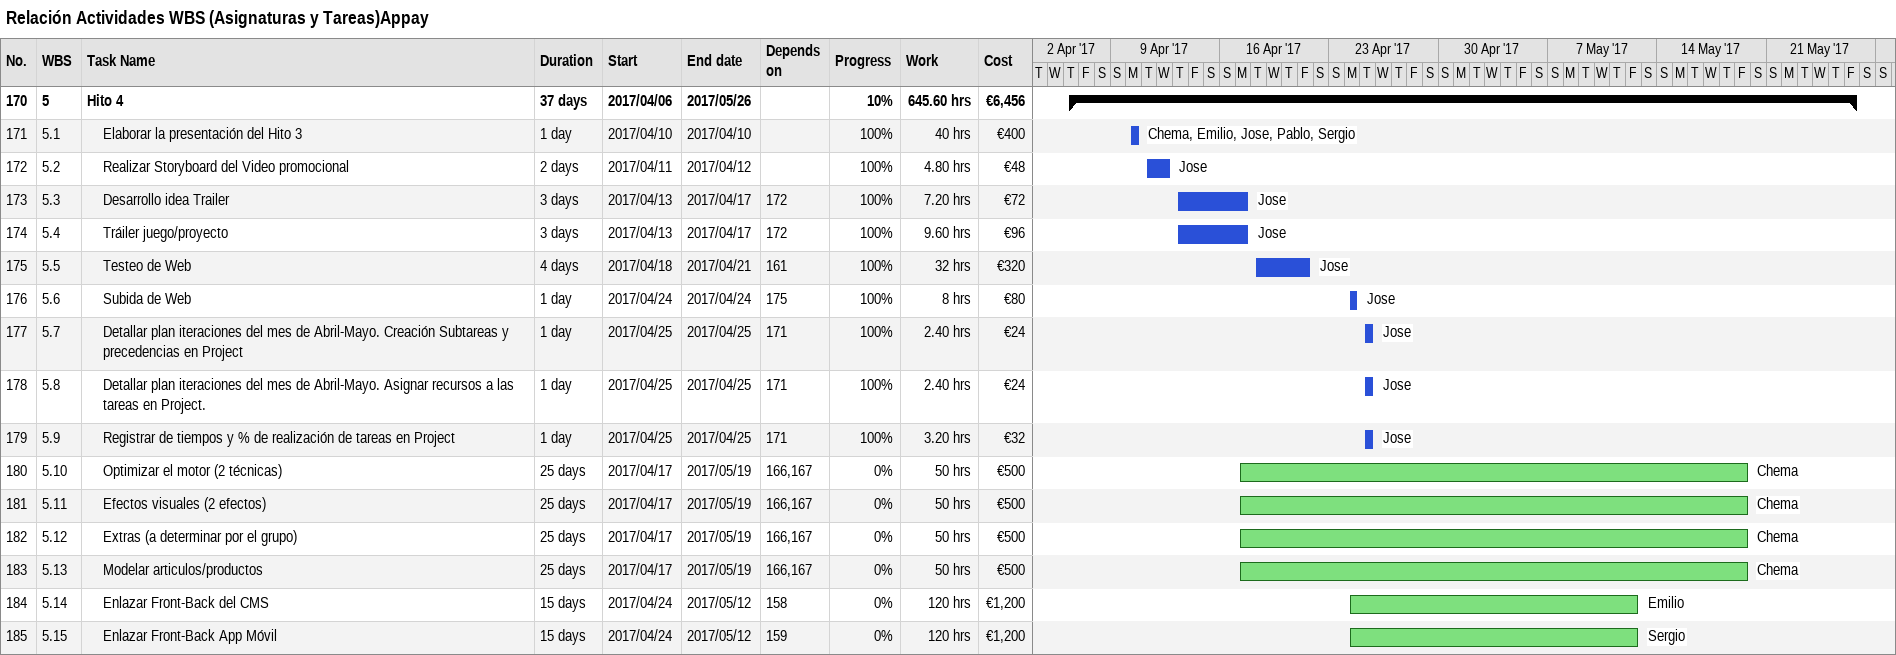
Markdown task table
Relación Actividades WBS (Asignaturas y Tareas)Appay

| ID | WBS | Task | Duration | Start | Finish | Predecessors | Resources | % complete | Work (h) | Cost (€) |
|---|---|---|---|---|---|---|---|---|---|---|
| 170 | 5 | **Hito 4** | 37d | 2017-04-06 | 2017-05-26 |  |  | 10 | 645.60 | 6456 |
| 171 | 5.1 | Elaborar la presentación del Hito 3 | 1d | 2017-04-10 | 2017-04-10 |  | Chema, Emilio, Jose, Pablo, Sergio | 100 | 40 | 400 |
| 172 | 5.2 | Realizar Storyboard del Video promocional | 2d | 2017-04-11 | 2017-04-12 |  | Jose | 100 | 4.80 | 48 |
| 173 | 5.3 | Desarrollo idea Trailer | 3d | 2017-04-13 | 2017-04-17 | 172 | Jose | 100 | 7.20 | 72 |
| 174 | 5.4 | Tráiler juego/proyecto | 3d | 2017-04-13 | 2017-04-17 | 172 | Jose | 100 | 9.60 | 96 |
| 175 | 5.5 | Testeo de Web | 4d | 2017-04-18 | 2017-04-21 | 161 | Jose | 100 | 32 | 320 |
| 176 | 5.6 | Subida de Web | 1d | 2017-04-24 | 2017-04-24 | 175 | Jose | 100 | 8 | 80 |
| 177 | 5.7 | Detallar plan iteraciones del mes de Abril-Mayo. Creación Subtareas y precedencias en Project | 1d | 2017-04-25 | 2017-04-25 | 171 | Jose | 100 | 2.40 | 24 |
| 178 | 5.8 | Detallar plan iteraciones del mes de Abril-Mayo. Asignar recursos a las tareas en Project. | 1d | 2017-04-25 | 2017-04-25 | 171 | Jose | 100 | 2.40 | 24 |
| 179 | 5.9 | Registrar de tiempos y % de realización de tareas en Project | 1d | 2017-04-25 | 2017-04-25 | 171 | Jose | 100 | 3.20 | 32 |
| 180 | 5.10 | Optimizar el motor (2 técnicas) | 25d | 2017-04-17 | 2017-05-19 | 166, 167 | Chema | 0 | 50 | 500 |
| 181 | 5.11 | Efectos visuales (2 efectos) | 25d | 2017-04-17 | 2017-05-19 | 166, 167 | Chema | 0 | 50 | 500 |
| 182 | 5.12 | Extras (a determinar por el grupo) | 25d | 2017-04-17 | 2017-05-19 | 166, 167 | Chema | 0 | 50 | 500 |
| 183 | 5.13 | Modelar articulos/productos | 25d | 2017-04-17 | 2017-05-19 | 166, 167 | Chema | 0 | 50 | 500 |
| 184 | 5.14 | Enlazar Front-Back del CMS | 15d | 2017-04-24 | 2017-05-12 | 158 | Emilio | 0 | 120 | 1200 |
| 185 | 5.15 | Enlazar Front-Back App Móvil | 15d | 2017-04-24 | 2017-05-12 | 159 | Sergio | 0 | 120 | 1200 |
